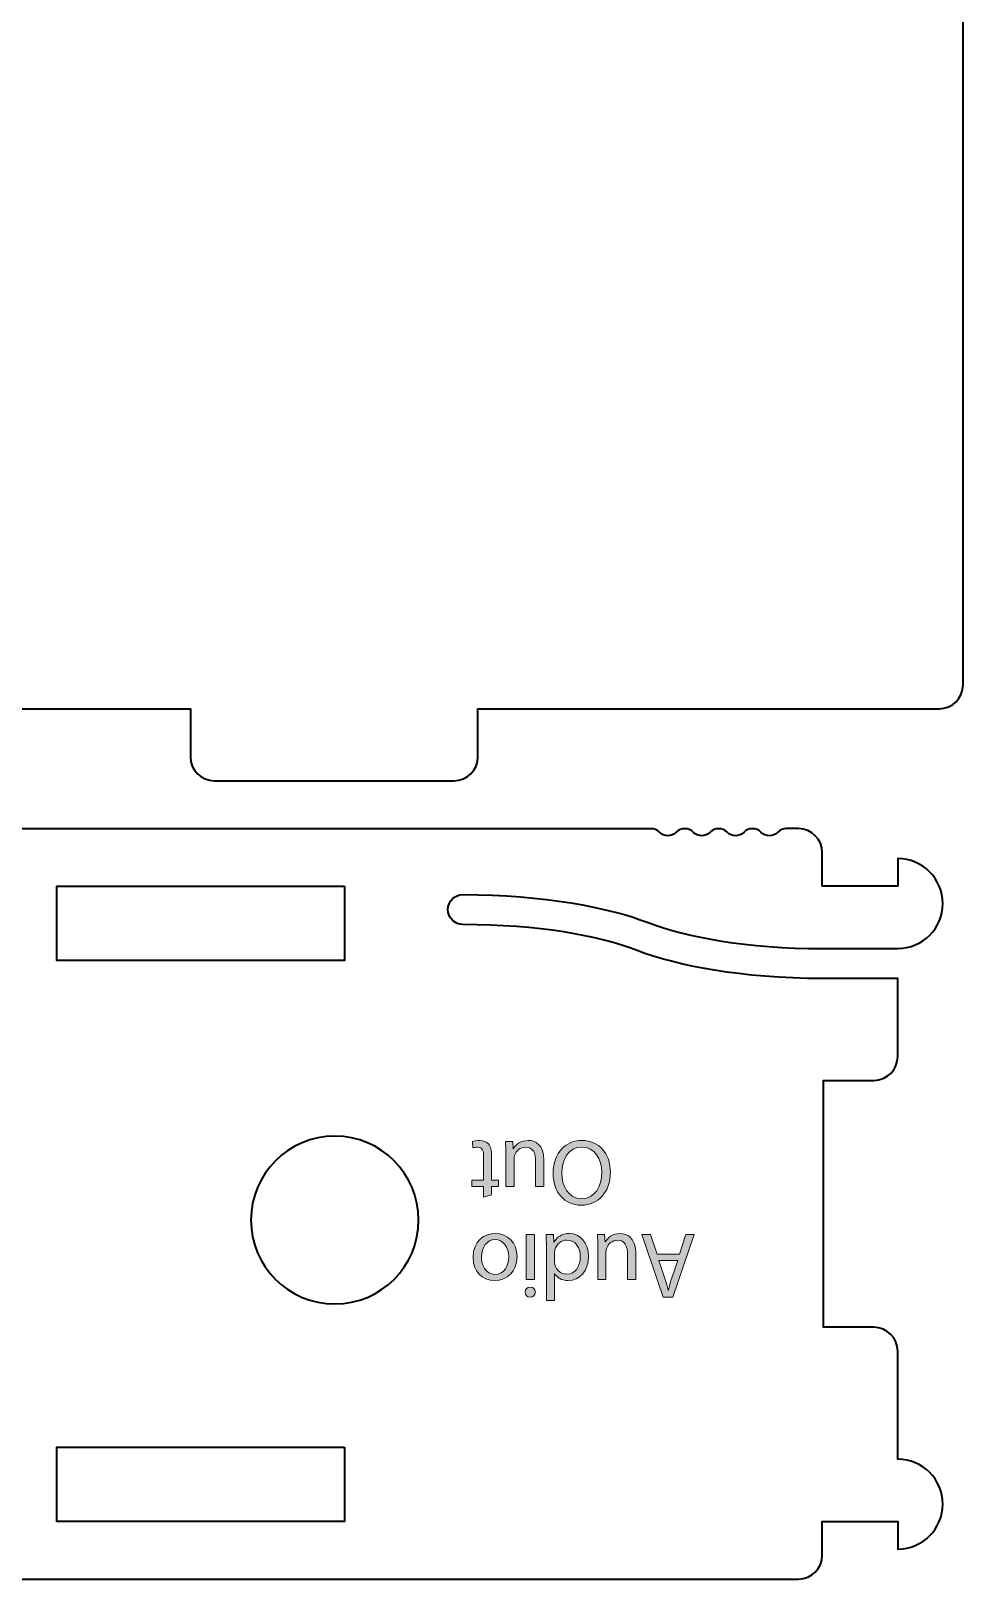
# Model space of a CAD drawing. Header units: inches. Extents: x 51 to 229, y 44 to 173.
# Drawn here: x 189.7 to 228.6, y 43.7 to 108.2 of the extents above; entities that cross this region are included whole.
import ezdxf

# ---------------------------------------------------------------- set-up
doc = ezdxf.new("R2010")
doc.units = ezdxf.units.IN
doc.header["$MEASUREMENT"] = 0
doc.layers.add('Artwork', color=7, linetype='Continuous')

# ---------------------------------------------------------------- blocks, each defined once
blk = doc.blocks.new('block 4')
at = {"layer": 'Artwork', "true_color": 0xed1c24}
h = blk.add_hatch(color=240, dxfattribs=at)
h.dxf.hatch_style = 2
edge = h.paths.add_edge_path()
edge.add_spline(control_points=[(208.572, 59.591), (208.572, 59.591), (208.572, 60.041), (208.572, 60.041), (208.572, 60.041), (208.083, 60.041), (208.083, 60.041), (208.083, 60.041), (208.083, 60.301), (208.083, 60.301), (208.083, 60.301), (208.572, 60.301), (208.572, 60.301), (208.572, 60.301), (208.572, 61.314), (208.572, 61.314), (208.572, 61.547), (208.506, 61.679), (208.316, 61.679), (208.222, 61.679), (208.168, 61.671), (208.118, 61.655), (208.118, 61.655), (208.102, 61.912), (208.102, 61.912), (208.168, 61.939), (208.273, 61.962), (208.405, 61.962), (208.564, 61.962), (208.692, 61.908), (208.773, 61.815), (208.871, 61.714), (208.906, 61.547), (208.906, 61.325), (208.906, 61.325), (208.906, 60.301), (208.906, 60.301), (208.906, 60.301), (209.197, 60.301), (209.197, 60.301), (209.197, 60.301), (209.197, 60.041), (209.197, 60.041), (209.197, 60.041), (208.906, 60.041), (208.906, 60.041), (208.906, 60.041), (208.906, 59.696), (208.906, 59.696), (208.906, 59.696), (208.572, 59.591), (208.572, 59.591)], knot_values=[0, 0, 0, 0, 1, 1, 1, 2, 2, 2, 3, 3, 3, 4, 4, 4, 5, 5, 5, 6, 6, 6, 7, 7, 7, 8, 8, 8, 9, 9, 9, 10, 10, 10, 11, 11, 11, 12, 12, 12, 13, 13, 13, 14, 14, 14, 15, 15, 15, 16, 16, 16, 17, 17, 17, 17], degree=3, periodic=1)
h = blk.add_hatch(color=240, dxfattribs=at)
h.dxf.hatch_style = 2
edge = h.paths.add_edge_path()
edge.add_spline(control_points=[(209.497, 61.407), (209.497, 61.601), (209.494, 61.772), (209.482, 61.919), (209.482, 61.919), (209.784, 61.919), (209.784, 61.919), (209.784, 61.919), (209.804, 61.613), (209.804, 61.613), (209.804, 61.613), (209.811, 61.613), (209.811, 61.613), (209.901, 61.764), (210.098, 61.962), (210.433, 61.962), (210.728, 61.962), (211.081, 61.799), (211.081, 61.139), (211.081, 61.139), (211.081, 60.041), (211.081, 60.041), (211.081, 60.041), (210.739, 60.041), (210.739, 60.041), (210.739, 60.041), (210.739, 61.081), (210.739, 61.081), (210.739, 61.438), (210.63, 61.679), (210.32, 61.679), (210.091, 61.679), (209.932, 61.52), (209.87, 61.368), (209.85, 61.318), (209.839, 61.256), (209.839, 61.194), (209.839, 61.194), (209.839, 60.041), (209.839, 60.041), (209.839, 60.041), (209.497, 60.041), (209.497, 60.041), (209.497, 60.041), (209.497, 61.407), (209.497, 61.407)], knot_values=[0, 0, 0, 0, 1, 1, 1, 2, 2, 2, 3, 3, 3, 4, 4, 4, 5, 5, 5, 6, 6, 6, 7, 7, 7, 8, 8, 8, 9, 9, 9, 10, 10, 10, 11, 11, 11, 12, 12, 12, 13, 13, 13, 14, 14, 14, 15, 15, 15, 15], degree=3, periodic=1)
h = blk.add_hatch(color=240, dxfattribs=at)
h.dxf.hatch_style = 2
edge = h.paths.add_edge_path()
edge.add_spline(control_points=[(211.473, 60.584), (211.473, 61.485), (212.02, 61.962), (212.687, 61.962), (213.378, 61.962), (213.863, 61.427), (213.863, 60.635), (213.863, 59.804), (213.347, 59.261), (212.649, 59.261), (211.935, 59.261), (211.473, 59.808), (211.473, 60.584)], knot_values=[0, 0, 0, 0, 1, 1, 1, 2, 2, 2, 3, 3, 3, 4, 4, 4, 4], degree=3, periodic=1)
edge = h.paths.add_edge_path()
edge.add_spline(control_points=[(213.502, 60.627), (213.502, 61.186), (213.2, 61.687), (212.668, 61.687), (212.132, 61.687), (211.83, 61.194), (211.83, 60.6), (211.83, 60.08), (212.101, 59.536), (212.664, 59.536), (213.223, 59.536), (213.502, 60.052), (213.502, 60.627)], knot_values=[0, 0, 0, 0, 1, 1, 1, 2, 2, 2, 3, 3, 3, 4, 4, 4, 4], degree=3, periodic=1)
h = blk.add_hatch(color=240, dxfattribs=at)
h.dxf.hatch_style = 2
edge = h.paths.add_edge_path()
edge.add_spline(control_points=[(208.129, 57.084), (208.129, 57.779), (208.61, 58.082), (209.065, 58.082), (209.573, 58.082), (209.965, 57.709), (209.965, 57.115), (209.965, 56.486), (209.553, 56.118), (209.033, 56.118), (208.494, 56.118), (208.129, 56.51), (208.129, 57.084)], knot_values=[0, 0, 0, 0, 1, 1, 1, 2, 2, 2, 3, 3, 3, 4, 4, 4, 4], degree=3, periodic=1)
edge = h.paths.add_edge_path()
edge.add_spline(control_points=[(209.62, 57.103), (209.62, 57.515), (209.383, 57.825), (209.049, 57.825), (208.723, 57.825), (208.479, 57.519), (208.479, 57.096), (208.479, 56.777), (208.638, 56.374), (209.041, 56.374), (209.445, 56.374), (209.62, 56.746), (209.62, 57.103)], knot_values=[0, 0, 0, 0, 1, 1, 1, 2, 2, 2, 3, 3, 3, 4, 4, 4, 4], degree=3, periodic=1)
h = blk.add_hatch(color=240, dxfattribs=at)
h.dxf.hatch_style = 2
edge = h.paths.add_edge_path()
edge.add_spline(control_points=[(210.307, 55.633), (210.303, 55.749), (210.389, 55.842), (210.524, 55.842), (210.645, 55.842), (210.73, 55.749), (210.73, 55.633), (210.73, 55.512), (210.641, 55.419), (210.517, 55.419), (210.389, 55.419), (210.307, 55.512), (210.307, 55.633)], knot_values=[0, 0, 0, 0, 1, 1, 1, 2, 2, 2, 3, 3, 3, 4, 4, 4, 4], degree=3, periodic=1)
h.paths.add_polyline_path([(210.688, 58.039), (210.688, 56.161), (210.346, 56.161), (210.346, 58.039)])
h = blk.add_hatch(color=240, dxfattribs=at)
h.dxf.hatch_style = 2
edge = h.paths.add_edge_path()
edge.add_spline(control_points=[(211.19, 55.283), (211.19, 55.283), (211.19, 57.554), (211.19, 57.554), (211.19, 57.721), (211.186, 57.911), (211.175, 58.039), (211.175, 58.039), (211.481, 58.039), (211.481, 58.039), (211.481, 58.039), (211.497, 57.713), (211.497, 57.713), (211.497, 57.713), (211.505, 57.713), (211.505, 57.713), (211.609, 57.922), (211.838, 58.082), (212.145, 58.082), (212.599, 58.082), (212.948, 57.697), (212.948, 57.127), (212.952, 56.502), (212.564, 56.118), (212.106, 56.118), (211.819, 56.118), (211.625, 56.254), (211.54, 56.405), (211.54, 56.405), (211.532, 56.405), (211.532, 56.405), (211.532, 56.405), (211.532, 55.283), (211.532, 55.283), (211.532, 55.283), (211.19, 55.283), (211.19, 55.283)], knot_values=[0, 0, 0, 0, 1, 1, 1, 2, 2, 2, 3, 3, 3, 4, 4, 4, 5, 5, 5, 6, 6, 6, 7, 7, 7, 8, 8, 8, 9, 9, 9, 10, 10, 10, 11, 11, 11, 12, 12, 12, 12], degree=3, periodic=1)
edge = h.paths.add_edge_path()
edge.add_spline(control_points=[(211.532, 56.925), (211.532, 56.882), (211.536, 56.824), (211.547, 56.781), (211.598, 56.564), (211.784, 56.386), (212.04, 56.386), (212.394, 56.386), (212.603, 56.696), (212.603, 57.111), (212.603, 57.492), (212.417, 57.806), (212.048, 57.806), (211.819, 57.806), (211.609, 57.654), (211.547, 57.398), (211.536, 57.352), (211.532, 57.305), (211.532, 57.251), (211.532, 57.251), (211.532, 56.925), (211.532, 56.925)], knot_values=[0, 0, 0, 0, 1, 1, 1, 2, 2, 2, 3, 3, 3, 4, 4, 4, 5, 5, 5, 6, 6, 6, 7, 7, 7, 7], degree=3, periodic=1)
h = blk.add_hatch(color=240, dxfattribs=at)
h.dxf.hatch_style = 2
edge = h.paths.add_edge_path()
edge.add_spline(control_points=[(213.335, 57.527), (213.335, 57.721), (213.331, 57.891), (213.32, 58.039), (213.32, 58.039), (213.622, 58.039), (213.622, 58.039), (213.622, 58.039), (213.642, 57.732), (213.642, 57.732), (213.642, 57.732), (213.65, 57.732), (213.65, 57.732), (213.739, 57.884), (213.937, 58.082), (214.27, 58.082), (214.565, 58.082), (214.919, 57.919), (214.919, 57.259), (214.919, 57.259), (214.919, 56.161), (214.919, 56.161), (214.919, 56.161), (214.577, 56.161), (214.577, 56.161), (214.577, 56.161), (214.577, 57.2), (214.577, 57.2), (214.577, 57.558), (214.469, 57.798), (214.158, 57.798), (213.929, 57.798), (213.77, 57.639), (213.708, 57.488), (213.688, 57.437), (213.677, 57.375), (213.677, 57.313), (213.677, 57.313), (213.677, 56.161), (213.677, 56.161), (213.677, 56.161), (213.335, 56.161), (213.335, 56.161), (213.335, 56.161), (213.335, 57.527), (213.335, 57.527)], knot_values=[0, 0, 0, 0, 1, 1, 1, 2, 2, 2, 3, 3, 3, 4, 4, 4, 5, 5, 5, 6, 6, 6, 7, 7, 7, 8, 8, 8, 9, 9, 9, 10, 10, 10, 11, 11, 11, 12, 12, 12, 13, 13, 13, 14, 14, 14, 15, 15, 15, 15], degree=3, periodic=1)
h = blk.add_hatch(color=240, dxfattribs=at)
h.dxf.hatch_style = 2
h.paths.add_polyline_path([(216.74, 57.216), (217.011, 58.039), (217.361, 58.039), (216.472, 55.423), (216.064, 55.423), (215.172, 58.039), (215.532, 58.039), (215.812, 57.216)])
edge = h.paths.add_edge_path()
edge.add_spline(control_points=[(215.882, 56.952), (215.882, 56.952), (216.138, 56.199), (216.138, 56.199), (216.196, 56.028), (216.235, 55.873), (216.274, 55.722), (216.274, 55.722), (216.282, 55.722), (216.282, 55.722), (216.32, 55.877), (216.363, 56.036), (216.413, 56.195), (216.413, 56.195), (216.67, 56.952), (216.67, 56.952), (216.67, 56.952), (215.882, 56.952), (215.882, 56.952)], knot_values=[0, 0, 0, 0, 1, 1, 1, 2, 2, 2, 3, 3, 3, 4, 4, 4, 5, 5, 5, 6, 6, 6, 6], degree=3, periodic=1)
at = {"layer": 'Artwork', "lineweight": 0}
for points in [[(210.688, 58.039), (210.688, 56.161), (210.346, 56.161), (210.346, 58.039), (210.688, 58.039)], [(216.74, 57.216), (217.011, 58.039), (217.361, 58.039), (216.472, 55.423), (216.064, 55.423), (215.172, 58.039), (215.532, 58.039), (215.812, 57.216), (216.74, 57.216)]]:
    blk.add_lwpolyline(points, dxfattribs=at)
for points, knots in [([(208.572, 59.591), (208.572, 59.591), (208.572, 60.041), (208.572, 60.041), (208.572, 60.041), (208.083, 60.041), (208.083, 60.041), (208.083, 60.041), (208.083, 60.301), (208.083, 60.301), (208.083, 60.301), (208.572, 60.301), (208.572, 60.301), (208.572, 60.301), (208.572, 61.314), (208.572, 61.314), (208.572, 61.547), (208.506, 61.679), (208.316, 61.679), (208.222, 61.679), (208.168, 61.671), (208.118, 61.655), (208.118, 61.655), (208.102, 61.912), (208.102, 61.912), (208.168, 61.939), (208.273, 61.962), (208.405, 61.962), (208.564, 61.962), (208.692, 61.908), (208.773, 61.815), (208.871, 61.714), (208.906, 61.547), (208.906, 61.325), (208.906, 61.325), (208.906, 60.301), (208.906, 60.301), (208.906, 60.301), (209.197, 60.301), (209.197, 60.301), (209.197, 60.301), (209.197, 60.041), (209.197, 60.041), (209.197, 60.041), (208.906, 60.041), (208.906, 60.041), (208.906, 60.041), (208.906, 59.696), (208.906, 59.696), (208.906, 59.696), (208.572, 59.591), (208.572, 59.591)], [0, 0, 0, 0, 1, 1, 1, 2, 2, 2, 3, 3, 3, 4, 4, 4, 5, 5, 5, 6, 6, 6, 7, 7, 7, 8, 8, 8, 9, 9, 9, 10, 10, 10, 11, 11, 11, 12, 12, 12, 13, 13, 13, 14, 14, 14, 15, 15, 15, 16, 16, 16, 17, 17, 17, 17]), ([(209.497, 61.407), (209.497, 61.601), (209.494, 61.772), (209.482, 61.919), (209.482, 61.919), (209.784, 61.919), (209.784, 61.919), (209.784, 61.919), (209.804, 61.613), (209.804, 61.613), (209.804, 61.613), (209.811, 61.613), (209.811, 61.613), (209.901, 61.764), (210.098, 61.962), (210.433, 61.962), (210.728, 61.962), (211.081, 61.799), (211.081, 61.139), (211.081, 61.139), (211.081, 60.041), (211.081, 60.041), (211.081, 60.041), (210.739, 60.041), (210.739, 60.041), (210.739, 60.041), (210.739, 61.081), (210.739, 61.081), (210.739, 61.438), (210.63, 61.679), (210.32, 61.679), (210.091, 61.679), (209.932, 61.52), (209.87, 61.368), (209.85, 61.318), (209.839, 61.256), (209.839, 61.194), (209.839, 61.194), (209.839, 60.041), (209.839, 60.041), (209.839, 60.041), (209.497, 60.041), (209.497, 60.041), (209.497, 60.041), (209.497, 61.407), (209.497, 61.407)], [0, 0, 0, 0, 1, 1, 1, 2, 2, 2, 3, 3, 3, 4, 4, 4, 5, 5, 5, 6, 6, 6, 7, 7, 7, 8, 8, 8, 9, 9, 9, 10, 10, 10, 11, 11, 11, 12, 12, 12, 13, 13, 13, 14, 14, 14, 15, 15, 15, 15]), ([(211.473, 60.584), (211.473, 61.485), (212.02, 61.962), (212.687, 61.962), (213.378, 61.962), (213.863, 61.427), (213.863, 60.635), (213.863, 59.804), (213.347, 59.261), (212.649, 59.261), (211.935, 59.261), (211.473, 59.808), (211.473, 60.584)], [0, 0, 0, 0, 1, 1, 1, 2, 2, 2, 3, 3, 3, 4, 4, 4, 4]), ([(213.502, 60.627), (213.502, 61.186), (213.2, 61.687), (212.668, 61.687), (212.132, 61.687), (211.83, 61.194), (211.83, 60.6), (211.83, 60.08), (212.101, 59.536), (212.664, 59.536), (213.223, 59.536), (213.502, 60.052), (213.502, 60.627)], [0, 0, 0, 0, 1, 1, 1, 2, 2, 2, 3, 3, 3, 4, 4, 4, 4]), ([(208.129, 57.084), (208.129, 57.779), (208.61, 58.082), (209.065, 58.082), (209.573, 58.082), (209.965, 57.709), (209.965, 57.115), (209.965, 56.486), (209.553, 56.118), (209.033, 56.118), (208.494, 56.118), (208.129, 56.51), (208.129, 57.084)], [0, 0, 0, 0, 1, 1, 1, 2, 2, 2, 3, 3, 3, 4, 4, 4, 4]), ([(209.62, 57.103), (209.62, 57.515), (209.383, 57.825), (209.049, 57.825), (208.723, 57.825), (208.479, 57.519), (208.479, 57.096), (208.479, 56.777), (208.638, 56.374), (209.041, 56.374), (209.445, 56.374), (209.62, 56.746), (209.62, 57.103)], [0, 0, 0, 0, 1, 1, 1, 2, 2, 2, 3, 3, 3, 4, 4, 4, 4]), ([(211.19, 55.283), (211.19, 55.283), (211.19, 57.554), (211.19, 57.554), (211.19, 57.721), (211.186, 57.911), (211.175, 58.039), (211.175, 58.039), (211.481, 58.039), (211.481, 58.039), (211.481, 58.039), (211.497, 57.713), (211.497, 57.713), (211.497, 57.713), (211.505, 57.713), (211.505, 57.713), (211.609, 57.922), (211.838, 58.082), (212.145, 58.082), (212.599, 58.082), (212.948, 57.697), (212.948, 57.127), (212.952, 56.502), (212.564, 56.118), (212.106, 56.118), (211.819, 56.118), (211.625, 56.254), (211.54, 56.405), (211.54, 56.405), (211.532, 56.405), (211.532, 56.405), (211.532, 56.405), (211.532, 55.283), (211.532, 55.283), (211.532, 55.283), (211.19, 55.283), (211.19, 55.283)], [0, 0, 0, 0, 1, 1, 1, 2, 2, 2, 3, 3, 3, 4, 4, 4, 5, 5, 5, 6, 6, 6, 7, 7, 7, 8, 8, 8, 9, 9, 9, 10, 10, 10, 11, 11, 11, 12, 12, 12, 12]), ([(211.532, 56.925), (211.532, 56.882), (211.536, 56.824), (211.547, 56.781), (211.598, 56.564), (211.784, 56.386), (212.04, 56.386), (212.394, 56.386), (212.603, 56.696), (212.603, 57.111), (212.603, 57.492), (212.417, 57.806), (212.048, 57.806), (211.819, 57.806), (211.609, 57.654), (211.547, 57.398), (211.536, 57.352), (211.532, 57.305), (211.532, 57.251), (211.532, 57.251), (211.532, 56.925), (211.532, 56.925)], [0, 0, 0, 0, 1, 1, 1, 2, 2, 2, 3, 3, 3, 4, 4, 4, 5, 5, 5, 6, 6, 6, 7, 7, 7, 7]), ([(213.335, 57.527), (213.335, 57.721), (213.331, 57.891), (213.32, 58.039), (213.32, 58.039), (213.622, 58.039), (213.622, 58.039), (213.622, 58.039), (213.642, 57.732), (213.642, 57.732), (213.642, 57.732), (213.65, 57.732), (213.65, 57.732), (213.739, 57.884), (213.937, 58.082), (214.27, 58.082), (214.565, 58.082), (214.919, 57.919), (214.919, 57.259), (214.919, 57.259), (214.919, 56.161), (214.919, 56.161), (214.919, 56.161), (214.577, 56.161), (214.577, 56.161), (214.577, 56.161), (214.577, 57.2), (214.577, 57.2), (214.577, 57.558), (214.469, 57.798), (214.158, 57.798), (213.929, 57.798), (213.77, 57.639), (213.708, 57.488), (213.688, 57.437), (213.677, 57.375), (213.677, 57.313), (213.677, 57.313), (213.677, 56.161), (213.677, 56.161), (213.677, 56.161), (213.335, 56.161), (213.335, 56.161), (213.335, 56.161), (213.335, 57.527), (213.335, 57.527)], [0, 0, 0, 0, 1, 1, 1, 2, 2, 2, 3, 3, 3, 4, 4, 4, 5, 5, 5, 6, 6, 6, 7, 7, 7, 8, 8, 8, 9, 9, 9, 10, 10, 10, 11, 11, 11, 12, 12, 12, 13, 13, 13, 14, 14, 14, 15, 15, 15, 15]), ([(215.882, 56.952), (215.882, 56.952), (216.138, 56.199), (216.138, 56.199), (216.196, 56.028), (216.235, 55.873), (216.274, 55.722), (216.274, 55.722), (216.282, 55.722), (216.282, 55.722), (216.32, 55.877), (216.363, 56.036), (216.413, 56.195), (216.413, 56.195), (216.67, 56.952), (216.67, 56.952), (216.67, 56.952), (215.882, 56.952), (215.882, 56.952)], [0, 0, 0, 0, 1, 1, 1, 2, 2, 2, 3, 3, 3, 4, 4, 4, 5, 5, 5, 6, 6, 6, 6]), ([(210.307, 55.633), (210.303, 55.749), (210.389, 55.842), (210.524, 55.842), (210.645, 55.842), (210.73, 55.749), (210.73, 55.633), (210.73, 55.512), (210.641, 55.419), (210.517, 55.419), (210.389, 55.419), (210.307, 55.512), (210.307, 55.633)], [0, 0, 0, 0, 1, 1, 1, 2, 2, 2, 3, 3, 3, 4, 4, 4, 4])]:
    blk.add_open_spline(points, degree=3, knots=knots, dxfattribs=at)

msp = doc.modelspace()

# ---------------------------------------------------------------- linework, layer by layer
at = {"layer": 'Artwork', "color": 179, "lineweight": 35, "true_color": 0x231f20}
for points in [[(202.757, 72.568), (202.757, 69.468), (190.757, 69.468), (190.757, 72.568), (202.757, 72.568)], [(202.757, 49.168), (202.757, 46.068), (190.757, 46.068), (190.757, 49.168), (202.757, 49.168)]]:
    msp.add_lwpolyline(points, dxfattribs=at)
for points, knots in [([(228.582, 80.968), (228.582, 80.415), (228.134, 79.968), (227.582, 79.968), (227.582, 79.968), (208.332, 79.968), (208.332, 79.968), (208.332, 79.968), (208.332, 77.968), (208.332, 77.968), (208.332, 77.415), (207.884, 76.968), (207.332, 76.968), (207.332, 76.968), (197.332, 76.968), (197.332, 76.968), (196.78, 76.968), (196.332, 77.415), (196.332, 77.968), (196.332, 77.968), (196.332, 79.968), (196.332, 79.968), (196.332, 79.968), (172.832, 79.968), (172.832, 79.968), (172.832, 79.968), (172.832, 77.968), (172.832, 77.968), (172.832, 77.415), (172.384, 76.968), (171.832, 76.968), (171.832, 76.968), (161.832, 76.968), (161.832, 76.968), (161.28, 76.968), (160.832, 77.415), (160.832, 77.968), (160.832, 77.968), (160.832, 79.968), (160.832, 79.968), (160.832, 79.968), (141.582, 79.968), (141.582, 79.968), (141.03, 79.968), (140.582, 80.415), (140.582, 80.968), (140.582, 80.968), (140.582, 135.468), (140.582, 135.468), (140.582, 136.02), (141.03, 136.467), (141.582, 136.467), (141.582, 136.467), (160.832, 136.467), (160.832, 136.467), (160.832, 136.467), (160.832, 138.468), (160.832, 138.468), (160.832, 139.02), (161.28, 139.467), (161.832, 139.467), (161.832, 139.467), (171.832, 139.467), (171.832, 139.467), (172.384, 139.467), (172.832, 139.02), (172.832, 138.468), (172.832, 138.468), (172.832, 136.467), (172.832, 136.467), (172.832, 136.467), (196.332, 136.467), (196.332, 136.467), (196.332, 136.467), (196.332, 138.468), (196.332, 138.468), (196.332, 139.02), (196.78, 139.467), (197.332, 139.467), (197.332, 139.467), (207.332, 139.467), (207.332, 139.467), (207.884, 139.467), (208.332, 139.02), (208.332, 138.468), (208.332, 138.468), (208.332, 136.467), (208.332, 136.467), (208.332, 136.467), (227.582, 136.467), (227.582, 136.467), (228.134, 136.467), (228.582, 136.02), (228.582, 135.468), (228.582, 135.468), (228.582, 80.968), (228.582, 80.968)], [0, 0, 0, 0, 1, 1, 1, 2, 2, 2, 3, 3, 3, 4, 4, 4, 5, 5, 5, 6, 6, 6, 7, 7, 7, 8, 8, 8, 9, 9, 9, 10, 10, 10, 11, 11, 11, 12, 12, 12, 13, 13, 13, 14, 14, 14, 15, 15, 15, 16, 16, 16, 17, 17, 17, 18, 18, 18, 19, 19, 19, 20, 20, 20, 21, 21, 21, 22, 22, 22, 23, 23, 23, 24, 24, 24, 25, 25, 25, 26, 26, 26, 27, 27, 27, 28, 28, 28, 29, 29, 29, 30, 30, 30, 31, 31, 31, 32, 32, 32, 32]), ([(134.958, 56.167), (134.958, 56.167), (134.958, 64.468), (134.958, 64.468), (134.958, 64.468), (133.007, 64.468), (133.007, 64.468), (132.455, 64.468), (132.008, 64.915), (132.008, 65.468), (132.008, 65.468), (132.008, 68.718), (132.008, 68.718), (132.008, 68.718), (135.008, 68.718), (135.008, 68.718), (138.373, 68.718), (141.081, 69.25), (142.732, 69.884), (144.347, 70.506), (146.874, 70.968), (150.008, 70.968), (150.353, 70.968), (150.633, 71.247), (150.633, 71.593), (150.633, 71.593), (150.633, 71.593), (150.633, 71.593), (150.633, 71.938), (150.353, 72.217), (150.008, 72.217), (146.642, 72.217), (143.934, 71.686), (142.283, 71.051), (140.667, 70.43), (138.141, 69.968), (135.008, 69.968), (135.008, 69.968), (132.008, 69.968), (132.008, 69.968), (130.972, 69.968), (130.132, 70.807), (130.132, 71.843), (130.132, 72.878), (130.972, 73.718), (132.008, 73.718), (132.008, 73.718), (132.008, 72.568), (132.008, 72.568), (132.008, 72.568), (135.008, 72.568), (135.008, 72.568), (135.008, 72.568), (135.008, 73.968), (135.008, 73.968), (135.008, 74.52), (135.455, 74.968), (136.007, 74.968), (136.007, 74.968), (136.508, 74.968), (136.508, 74.968), (136.635, 74.967), (136.763, 74.919), (136.861, 74.821), (137.056, 74.626), (137.373, 74.626), (137.568, 74.821), (137.763, 75.016), (138.08, 75.016), (138.275, 74.821), (138.47, 74.626), (138.787, 74.626), (138.982, 74.821), (139.177, 75.016), (139.494, 75.016), (139.689, 74.821), (139.884, 74.626), (140.201, 74.626), (140.396, 74.821), (140.592, 75.016), (140.908, 75.016), (141.104, 74.821), (141.299, 74.626), (141.615, 74.626), (141.81, 74.821), (141.908, 74.918), (142.036, 74.967), (142.164, 74.967), (142.164, 74.967), (215.551, 74.967), (215.551, 74.967), (215.68, 74.967), (215.808, 74.918), (215.905, 74.821), (216.101, 74.626), (216.417, 74.626), (216.612, 74.821), (216.807, 75.016), (217.124, 75.016), (217.319, 74.821), (217.514, 74.626), (217.831, 74.626), (218.026, 74.821), (218.221, 75.016), (218.538, 75.016), (218.733, 74.821), (218.928, 74.626), (219.245, 74.626), (219.44, 74.821), (219.635, 75.016), (219.952, 75.016), (220.147, 74.821), (220.342, 74.626), (220.659, 74.626), (220.854, 74.821), (220.952, 74.919), (221.08, 74.967), (221.208, 74.968), (221.208, 74.968), (221.708, 74.968), (221.708, 74.968), (222.26, 74.968), (222.708, 74.52), (222.708, 73.968), (222.708, 73.968), (222.708, 72.568), (222.708, 72.568), (222.708, 72.568), (225.857, 72.568), (225.857, 72.568), (225.857, 72.568), (225.857, 73.718), (225.857, 73.718), (226.893, 73.718), (227.732, 72.878), (227.732, 71.843), (227.732, 70.807), (226.893, 69.968), (225.857, 69.968), (225.857, 69.968), (222.708, 69.968), (222.708, 69.968), (219.574, 69.968), (217.048, 70.43), (215.432, 71.051), (213.781, 71.686), (211.074, 72.217), (207.708, 72.217), (207.363, 72.217), (207.083, 71.938), (207.083, 71.593), (207.083, 71.593), (207.083, 71.593), (207.083, 71.593), (207.083, 71.247), (207.363, 70.968), (207.708, 70.968), (210.842, 70.968), (213.368, 70.506), (214.983, 69.884), (216.634, 69.25), (219.342, 68.718), (222.708, 68.718), (222.708, 68.718), (225.857, 68.718), (225.857, 68.718), (225.857, 68.718), (225.857, 65.468), (225.857, 65.468), (225.857, 64.915), (225.41, 64.468), (224.858, 64.468), (224.858, 64.468), (222.757, 64.468), (222.757, 64.468), (222.757, 64.468), (222.757, 54.168), (222.757, 54.168), (222.757, 54.168), (224.858, 54.168), (224.858, 54.168), (225.41, 54.168), (225.857, 53.72), (225.857, 53.168), (225.857, 53.168), (225.857, 48.668), (225.857, 48.668), (226.893, 48.668), (227.732, 47.829), (227.732, 46.793), (227.732, 45.757), (226.893, 44.918), (225.857, 44.918), (225.857, 44.918), (225.857, 46.068), (225.857, 46.068), (225.857, 46.068), (222.708, 46.068), (222.708, 46.068), (222.708, 46.068), (222.708, 44.668), (222.708, 44.668), (222.708, 44.116), (222.26, 43.668), (221.708, 43.668), (221.708, 43.668), (136.007, 43.668), (136.007, 43.668), (135.455, 43.668), (135.008, 44.116), (135.008, 44.668), (135.008, 44.668), (135.008, 46.068), (135.008, 46.068), (135.008, 46.068), (132.008, 46.068), (132.008, 46.068), (132.008, 46.068), (132.008, 44.918), (132.008, 44.918), (130.972, 44.918), (130.132, 45.757), (130.132, 46.793), (130.132, 47.829), (130.972, 48.668), (132.008, 48.668), (132.008, 48.668), (132.008, 53.167), (132.008, 53.167), (132.008, 53.72), (132.455, 54.168), (133.007, 54.168), (133.007, 54.168), (171.508, 54.168), (171.508, 54.168), (172.06, 54.168), (172.508, 54.616), (172.508, 55.168), (172.508, 55.72), (172.06, 56.168), (171.508, 56.168), (171.508, 56.168), (134.958, 56.167), (134.958, 56.167)], [0, 0, 0, 0, 1, 1, 1, 2, 2, 2, 3, 3, 3, 4, 4, 4, 5, 5, 5, 6, 6, 6, 7, 7, 7, 8, 8, 8, 9, 9, 9, 10, 10, 10, 11, 11, 11, 12, 12, 12, 13, 13, 13, 14, 14, 14, 15, 15, 15, 16, 16, 16, 17, 17, 17, 18, 18, 18, 19, 19, 19, 20, 20, 20, 21, 21, 21, 22, 22, 22, 23, 23, 23, 24, 24, 24, 25, 25, 25, 26, 26, 26, 27, 27, 27, 28, 28, 28, 29, 29, 29, 30, 30, 30, 31, 31, 31, 32, 32, 32, 33, 33, 33, 34, 34, 34, 35, 35, 35, 36, 36, 36, 37, 37, 37, 38, 38, 38, 39, 39, 39, 40, 40, 40, 41, 41, 41, 42, 42, 42, 43, 43, 43, 44, 44, 44, 45, 45, 45, 46, 46, 46, 47, 47, 47, 48, 48, 48, 49, 49, 49, 50, 50, 50, 51, 51, 51, 52, 52, 52, 53, 53, 53, 54, 54, 54, 55, 55, 55, 56, 56, 56, 57, 57, 57, 58, 58, 58, 59, 59, 59, 60, 60, 60, 61, 61, 61, 62, 62, 62, 63, 63, 63, 64, 64, 64, 65, 65, 65, 66, 66, 66, 67, 67, 67, 68, 68, 68, 69, 69, 69, 70, 70, 70, 71, 71, 71, 72, 72, 72, 73, 73, 73, 74, 74, 74, 75, 75, 75, 76, 76, 76, 77, 77, 77, 78, 78, 78, 79, 79, 79, 80, 80, 80, 81, 81, 81, 81]), ([(202.357, 62.142), (204.29, 62.142), (205.857, 60.575), (205.857, 58.642), (205.857, 56.709), (204.29, 55.142), (202.357, 55.142), (200.424, 55.142), (198.857, 56.709), (198.857, 58.642), (198.857, 60.575), (200.424, 62.142), (202.357, 62.142)], [0, 0, 0, 0, 1, 1, 1, 2, 2, 2, 3, 3, 3, 4, 4, 4, 4])]:
    msp.add_open_spline(points, degree=3, knots=knots, dxfattribs=at)

# ---------------------------------------------------------------- block references
at = {"layer": 'Artwork'}
msp.add_blockref('block 4', (0, 0), dxfattribs=at)

doc.saveas('drawing.dxf')
